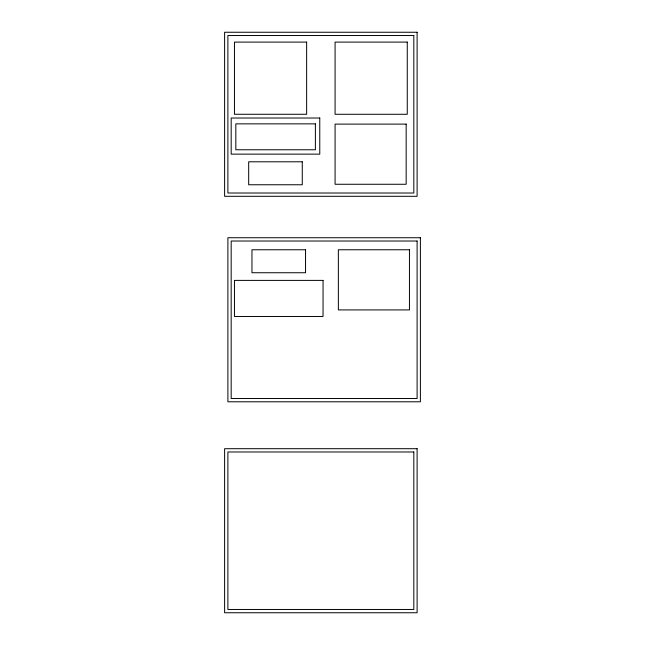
<?xml version="1.0" encoding="UTF-8"?>
<svg xmlns="http://www.w3.org/2000/svg" width="645" height="645" viewBox="0 0 645 645"><rect width="100%" height="100%" fill="white"/><g stroke="black" fill="none" stroke-linecap="round" stroke-linejoin="round"><path stroke-width="0.97" d="M417.105 32.25L224.613 32.25L224.613 196.298L417.105 196.298L417.105 32.25M413.824 35.531L227.895 35.531L227.895 193.016L413.824 193.016L413.824 35.531M306.641 42.094L234.458 42.094L234.458 114.278L306.641 114.278L306.641 42.094M407.261 42.094L335.078 42.094L335.078 114.278L407.261 114.278L407.261 42.094M319.767 118.019L231.176 118.019L231.176 154.139L319.767 154.139L319.767 118.019M315.389 123.856L235.828 123.856L235.828 149.761L315.389 149.761L315.389 123.856M406.165 124.114L335.078 124.114L335.078 184.268L406.165 184.268L406.165 124.114M302.271 161.79L248.68 161.79L248.68 184.76L302.271 184.76L302.271 161.79M420.387 237.739L227.895 237.739L227.895 401.787L420.387 401.787L420.387 237.739M417.105 241.02L231.176 241.02L231.176 398.505L417.105 398.505L417.105 241.02M305.545 249.768L251.961 249.768L251.961 272.738L305.545 272.738L305.545 249.768M409.446 249.768L338.359 249.768L338.359 309.923L409.446 309.923L409.446 249.768M323.048 280.39L234.458 280.39L234.458 316.477L323.048 316.477L323.048 280.39M417.105 448.702L224.613 448.702L224.613 612.75L417.105 612.75L417.105 448.702M413.824 451.984L227.895 451.984L227.895 609.469L413.824 609.469L413.824 451.984"/></g></svg>
